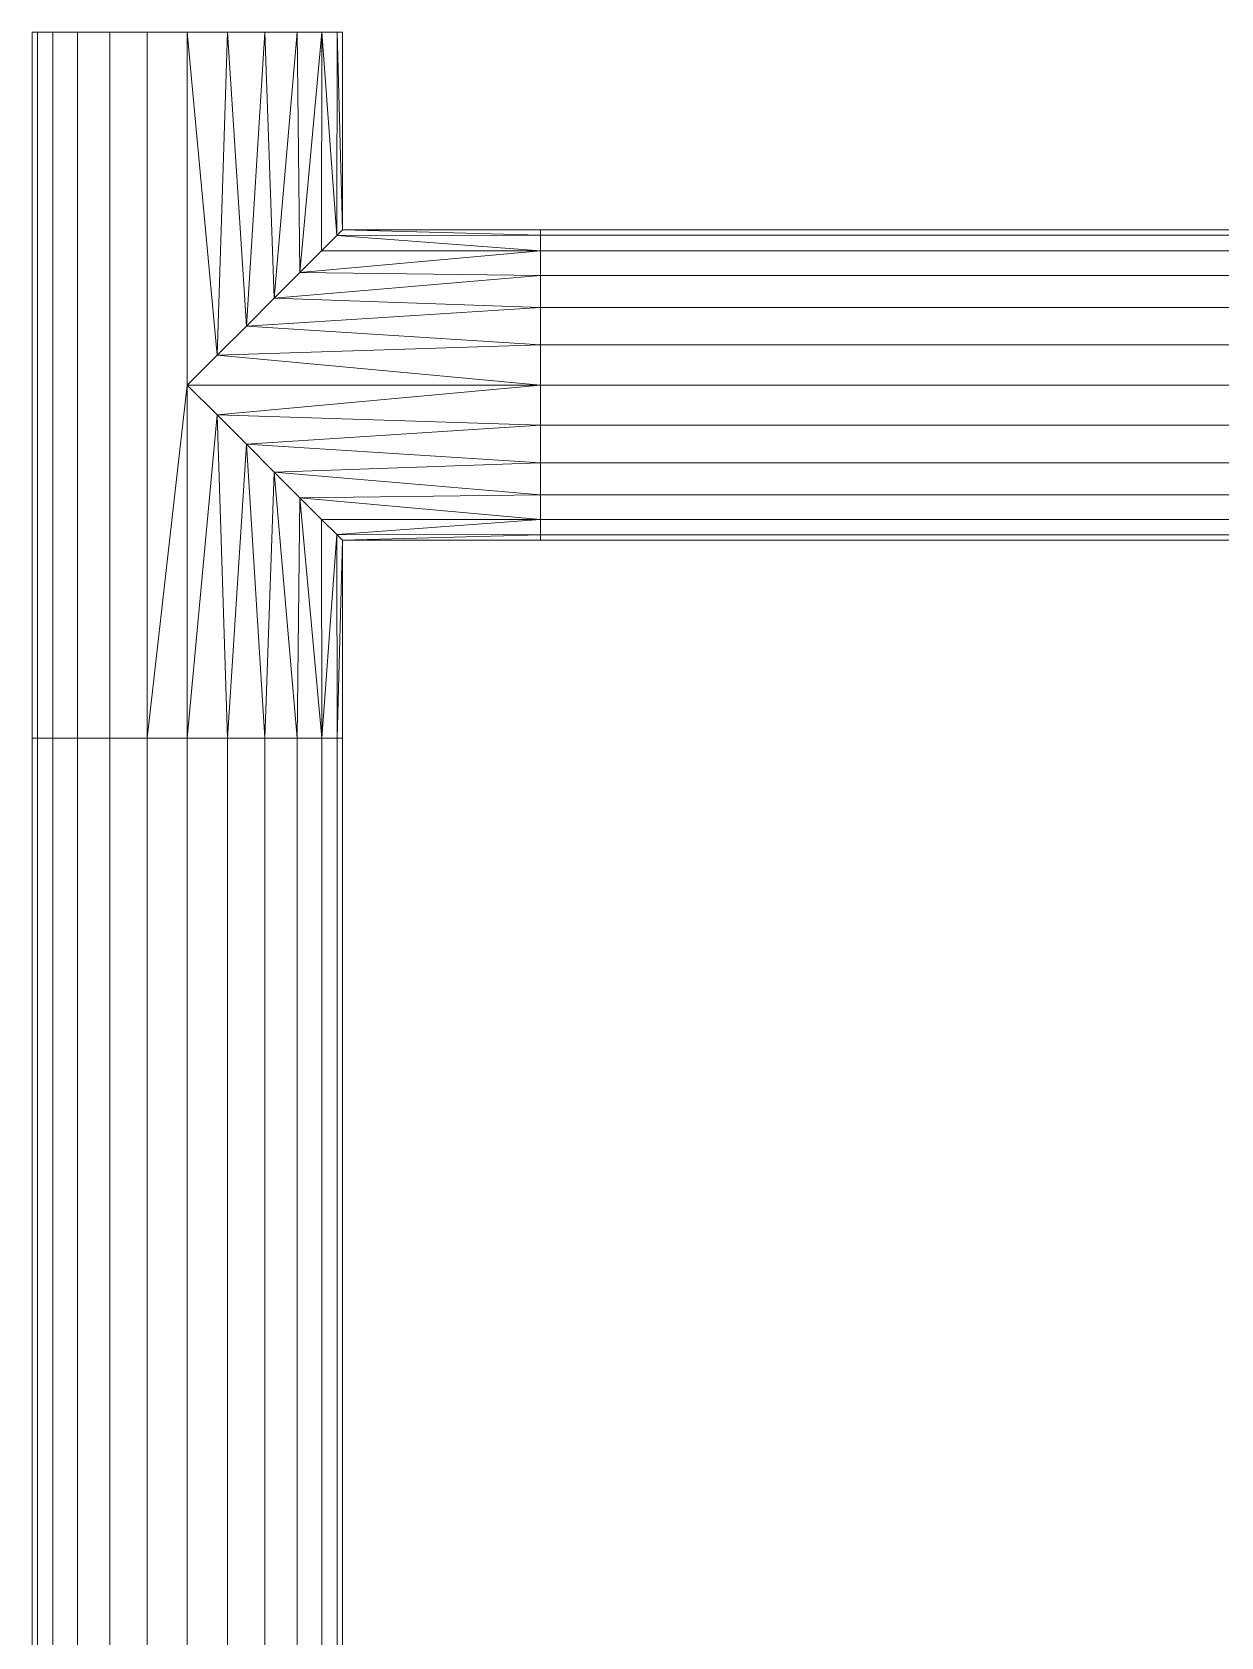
# Model space of a CAD drawing. Header units: inches. Extents: x -3326 to -59, y 8 to 1043.
# Drawn here: x -2001.16 to -1996.12, y 366.44 to 373.24 of the extents above; entities that cross this region are included whole.
import ezdxf

# ---------------------------------------------------------------- set-up
doc = ezdxf.new("R2010")
doc.units = ezdxf.units.IN
doc.header["$MEASUREMENT"] = 0
doc.layers.add('F-SPRN', color=10, linetype='Continuous', lineweight=9)
doc.layers.add('P-PIPE', color=10, linetype='Continuous', lineweight=9)

# ---------------------------------------------------------------- blocks, each defined once
blk = doc.blocks.new('Tee - Welded - Generic - Standard-1086689-05 - Fourth Level')
at = {"layer": 'P-PIPE'}
mesh = blk.add_polyface(dxfattribs=at)
corners = [(-1.4961, -0.6575), (-1.4961, -0.6351, 0.1702), (-1.4961, -0.5694, 0.3287), (-1.4961, -0.4649, 0.4649), (-1.4961, -0.3287, 0.5694), (-1.4961, -0.1702, 0.6351), (-1.4961, 0, 0.6575), (-1.4961, 0.1702, 0.6351), (-1.4961, 0.3287, 0.5694), (-1.4961, 0.4649, 0.4649), (-1.4961, 0.5694, 0.3287), (-1.4961, 0.6351, 0.1702), (-1.4961, 0.6575), (-1.4961, 0.6351, -0.1702), (-1.4961, 0.5694, -0.3287), (-1.4961, 0.4649, -0.4649), (-1.4961, 0.3287, -0.5694), (-1.4961, 0.1702, -0.6351), (-1.4961, 0, -0.6575), (-1.4961, -0.1702, -0.6351), (-1.4961, -0.3287, -0.5694), (-1.4961, -0.4649, -0.4649), (-1.4961, -0.5694, -0.3287), (-1.4961, -0.6351, -0.1702)]
mesh.append_faces([[corners[k] for k in face] for face in [(20, 17, 18, 19)]], dxfattribs={"vtx0": -1})
mesh.append_faces([[corners[k] for k in face] for face in [(23, 17, 20), (11, 23, 8, 10)]], dxfattribs={"vtx0": -1, "vtx1": -1, "vtx2": -1})
mesh.append_faces([[corners[k] for k in face] for face in [(17, 23, 11, 14)]], dxfattribs={"vtx0": -1, "vtx1": -1, "vtx2": -1, "vtx3": -1})
mesh.append_faces([[corners[k] for k in face] for face in [(16, 17, 14, 15), (9, 10, 8)]], dxfattribs={"vtx1": -1})
mesh.append_faces([[corners[k] for k in face] for face in [(7, 8, 3, 6)]], dxfattribs={"vtx1": -1, "vtx2": -1})
mesh.append_faces([[corners[k] for k in face] for face in [(23, 0, 3, 8)]], dxfattribs={"vtx1": -1, "vtx2": -1, "vtx3": -1})
mesh.append_faces([[corners[k] for k in face] for face in [(12, 13, 14, 11)]], dxfattribs={"vtx2": -1})
mesh.append_faces([[corners[k] for k in face] for face in [(20, 21, 22, 23), (0, 1, 2, 3), (3, 4, 5, 6)]], dxfattribs={"vtx3": -1})
mesh = blk.add_polyface(dxfattribs=at)
corners = [(-1.4961, 0.6575), (-1.4961, 0.6351, 0.1702), (-1.4961, 0.5694, 0.3287), (-1.4961, 0.4649, 0.4649), (-1.4961, 0.3287, 0.5694), (-1.4961, 0.1702, 0.6351), (-1.4961, 0, 0.6575), (-1.4961, -0.1702, 0.6351), (-1.4961, -0.3287, 0.5694), (-1.4961, -0.4649, 0.4649), (-1.4961, -0.5694, 0.3287), (-1.4961, -0.6351, 0.1702), (-1.4961, -0.6575), (-0.6575, -0.6575), (-0.6336, -0.6336, 0.1755), (-0.5691, -0.5691, 0.3293), (-0.4771, -0.4771, 0.4524), (-0.3685, -0.3685, 0.5445), (-0.2501, -0.2501, 0.608), (-0.1263, -0.1263, 0.6452), (0, 0, 0.6575), (0.1263, -0.1263, 0.6452), (0.2501, -0.2501, 0.608), (0.3685, -0.3685, 0.5445), (0.4771, -0.4771, 0.4524), (0.5691, -0.5691, 0.3293), (0.6336, -0.6336, 0.1755), (0.6575, -0.6575), (1.4961, -0.6575), (1.4961, -0.6351, 0.1702), (1.4961, -0.5694, 0.3287), (1.4961, -0.4649, 0.4649), (1.4961, -0.3287, 0.5694), (1.4961, -0.1702, 0.6351), (1.4961, 0, 0.6575), (1.4961, 0.1702, 0.6351), (1.4961, 0.3287, 0.5694), (1.4961, 0.4649, 0.4649), (1.4961, 0.5694, 0.3287), (1.4961, 0.6351, 0.1702), (1.4961, 0.6575)]
mesh.append_faces([[corners[k] for k in face] for face in [(13, 11, 12)]], dxfattribs={"vtx0": -1})
mesh.append_faces([[corners[k] for k in face] for face in [(27, 29, 26), (25, 30, 24), (11, 14, 10), (9, 17, 8), (16, 10, 15), (23, 32, 22), (21, 34, 20), (22, 33, 21), (33, 22, 32), (19, 7, 18), (7, 19, 6)]], dxfattribs={"vtx0": -1, "vtx1": -1})
mesh.append_faces([[corners[k] for k in face] for face in [(30, 25, 26), (24, 30, 31), (8, 17, 18), (21, 33, 34), (18, 7, 8), (20, 5, 6)]], dxfattribs={"vtx0": -1, "vtx2": -1})
mesh.append_faces([[corners[k] for k in face] for face in [(20, 34, 35, 5)]], dxfattribs={"vtx0": -1, "vtx2": -1, "vtx3": -1})
mesh.append_faces([[corners[k] for k in face] for face in [(28, 29, 27)]], dxfattribs={"vtx1": -1})
mesh.append_faces([[corners[k] for k in face] for face in [(29, 30, 26), (31, 32, 23), (23, 24, 31), (13, 14, 11), (14, 15, 10), (16, 17, 9), (9, 10, 16), (19, 20, 6)]], dxfattribs={"vtx1": -1, "vtx2": -1})
mesh.append_faces([[corners[k] for k in face] for face in [(38, 39, 1, 2), (36, 37, 3, 4), (37, 38, 2, 3), (35, 36, 4, 5)]], dxfattribs={"vtx1": -1, "vtx3": -1})
mesh.append_faces([[corners[k] for k in face] for face in [(39, 40, 0, 1)]], dxfattribs={"vtx3": -1})
mesh = blk.add_polyface(dxfattribs=at)
corners = [(-1.4961, -0.6575), (-1.4961, -0.6351, -0.1702), (-1.4961, -0.5694, -0.3287), (-1.4961, -0.4649, -0.4649), (-1.4961, -0.3287, -0.5694), (-1.4961, -0.1702, -0.6351), (-1.4961, 0, -0.6575), (-1.4961, 0.1702, -0.6351), (-1.4961, 0.3287, -0.5694), (-1.4961, 0.4649, -0.4649), (-1.4961, 0.5694, -0.3287), (-1.4961, 0.6351, -0.1702), (-1.4961, 0.6575), (1.4961, 0.6575), (1.4961, 0.6351, -0.1702), (1.4961, 0.5694, -0.3287), (1.4961, 0.4649, -0.4649), (1.4961, 0.3287, -0.5694), (1.4961, 0.1702, -0.6351), (1.4961, 0, -0.6575), (1.4961, -0.1702, -0.6351), (1.4961, -0.3287, -0.5694), (1.4961, -0.4649, -0.4649), (1.4961, -0.5694, -0.3287), (1.4961, -0.6351, -0.1702), (1.4961, -0.6575), (0.6575, -0.6575), (0.6336, -0.6336, -0.1755), (0.5691, -0.5691, -0.3293), (0.4771, -0.4771, -0.4524), (0.3685, -0.3685, -0.5445), (0.2501, -0.2501, -0.608), (0.1263, -0.1263, -0.6452), (0, 0, -0.6575), (-0.1263, -0.1263, -0.6452), (-0.2501, -0.2501, -0.608), (-0.3685, -0.3685, -0.5445), (-0.4771, -0.4771, -0.4524), (-0.5691, -0.5691, -0.3293), (-0.6336, -0.6336, -0.1755), (-0.6575, -0.6575)]
mesh.append_faces([[corners[k] for k in face] for face in [(1, 40, 0)]], dxfattribs={"vtx0": -1})
mesh.append_faces([[corners[k] for k in face] for face in [(33, 19, 32), (6, 34, 5), (32, 20, 31), (24, 27, 23), (27, 24, 26), (36, 4, 35), (3, 37, 2), (38, 2, 37), (21, 31, 20)]], dxfattribs={"vtx0": -1, "vtx1": -1})
mesh.append_faces([[corners[k] for k in face] for face in [(35, 4, 5), (6, 33, 34), (23, 28, 29), (29, 22, 23), (21, 30, 31), (23, 27, 28), (36, 3, 4), (3, 36, 37), (39, 1, 2)]], dxfattribs={"vtx0": -1, "vtx2": -1})
mesh.append_faces([[corners[k] for k in face] for face in [(13, 14, 11, 12)]], dxfattribs={"vtx1": -1})
mesh.append_faces([[corners[k] for k in face] for face in [(19, 20, 32), (34, 35, 5), (6, 7, 33), (21, 22, 30), (29, 30, 22), (39, 40, 1), (38, 39, 2)]], dxfattribs={"vtx1": -1, "vtx2": -1})
mesh.append_faces([[corners[k] for k in face] for face in [(18, 19, 33, 7)]], dxfattribs={"vtx1": -1, "vtx2": -1, "vtx3": -1})
mesh.append_faces([[corners[k] for k in face] for face in [(15, 16, 9, 10), (14, 15, 10, 11), (16, 17, 8, 9), (17, 18, 7, 8)]], dxfattribs={"vtx1": -1, "vtx3": -1})
mesh.append_faces([[corners[k] for k in face] for face in [(24, 25, 26)]], dxfattribs={"vtx2": -1})
mesh = blk.add_polyface(dxfattribs=at)
corners = [(1.4961, -0.6575), (1.4961, -0.6351, -0.1702), (1.4961, -0.5694, -0.3287), (1.4961, -0.4649, -0.4649), (1.4961, -0.3287, -0.5694), (1.4961, -0.1702, -0.6351), (1.4961, 0, -0.6575), (1.4961, 0.1702, -0.6351), (1.4961, 0.3287, -0.5694), (1.4961, 0.4649, -0.4649), (1.4961, 0.5694, -0.3287), (1.4961, 0.6351, -0.1702), (1.4961, 0.6575), (1.4961, 0.6351, 0.1702), (1.4961, 0.5694, 0.3287), (1.4961, 0.4649, 0.4649), (1.4961, 0.3287, 0.5694), (1.4961, 0.1702, 0.6351), (1.4961, 0, 0.6575), (1.4961, -0.1702, 0.6351), (1.4961, -0.3287, 0.5694), (1.4961, -0.4649, 0.4649), (1.4961, -0.5694, 0.3287), (1.4961, -0.6351, 0.1702)]
mesh.append_faces([[corners[k] for k in face] for face in [(7, 5, 6), (10, 8, 9), (4, 2, 3), (16, 14, 15), (23, 21, 22)]], dxfattribs={"vtx0": -1})
mesh.append_faces([[corners[k] for k in face] for face in [(1, 5, 0)]], dxfattribs={"vtx0": -1, "vtx1": -1})
mesh.append_faces([[corners[k] for k in face] for face in [(5, 10, 11, 0), (23, 12, 13, 21)]], dxfattribs={"vtx0": -1, "vtx2": -1, "vtx3": -1})
mesh.append_faces([[corners[k] for k in face] for face in [(21, 16, 17, 18)]], dxfattribs={"vtx0": -1, "vtx3": -1})
mesh.append_faces([[corners[k] for k in face] for face in [(7, 8, 10, 5), (13, 14, 16, 21)]], dxfattribs={"vtx1": -1, "vtx2": -1, "vtx3": -1})
mesh.append_faces([[corners[k] for k in face] for face in [(4, 5, 1, 2), (23, 0, 11, 12)]], dxfattribs={"vtx1": -1, "vtx3": -1})
mesh.append_faces([[corners[k] for k in face] for face in [(19, 20, 21, 18)]], dxfattribs={"vtx2": -1})
mesh = blk.add_polyface(dxfattribs=at)
corners = [(-0.6575, -1.4961), (-0.6351, -1.4961, 0.1702), (-0.5694, -1.4961, 0.3287), (-0.4649, -1.4961, 0.4649), (-0.3287, -1.4961, 0.5694), (-0.1702, -1.4961, 0.6351), (0, -1.4961, 0.6575), (0.1702, -1.4961, 0.6351), (0.3287, -1.4961, 0.5694), (0.4649, -1.4961, 0.4649), (0.5694, -1.4961, 0.3287), (0.6351, -1.4961, 0.1702), (0.6575, -1.4961), (0.6575, -0.6575), (0.6336, -0.6336, 0.1755), (0.5691, -0.5691, 0.3293), (0.4771, -0.4771, 0.4524), (0.3685, -0.3685, 0.5445), (0.2501, -0.2501, 0.608), (0.1263, -0.1263, 0.6452), (0, 0, 0.6575), (-0.1263, -0.1263, 0.6452), (-0.2501, -0.2501, 0.608), (-0.3685, -0.3685, 0.5445), (-0.4771, -0.4771, 0.4524), (-0.5691, -0.5691, 0.3293), (-0.6336, -0.6336, 0.1755), (-0.6575, -0.6575)]
mesh.append_faces([[corners[k] for k in face] for face in [(13, 11, 12)]], dxfattribs={"vtx0": -1})
mesh.append_faces([[corners[k] for k in face] for face in [(22, 5, 21), (24, 3, 23), (8, 18, 7), (17, 9, 16)]], dxfattribs={"vtx0": -1, "vtx1": -1})
mesh.append_faces([[corners[k] for k in face] for face in [(24, 2, 3), (26, 1, 2), (22, 4, 5), (6, 20, 21), (21, 5, 6), (19, 6, 7), (16, 9, 10), (17, 8, 9), (6, 19, 20)]], dxfattribs={"vtx0": -1, "vtx2": -1})
mesh.append_faces([[corners[k] for k in face] for face in [(26, 27, 1), (3, 4, 23), (25, 26, 2), (24, 25, 2), (22, 23, 4), (10, 11, 14), (18, 19, 7), (17, 18, 8), (13, 14, 11), (15, 16, 10), (14, 15, 10)]], dxfattribs={"vtx1": -1, "vtx2": -1})
mesh.append_faces([[corners[k] for k in face] for face in [(27, 0, 1)]], dxfattribs={"vtx2": -1})
mesh = blk.add_polyface(dxfattribs=at)
corners = [(0.6575, -1.4961), (0.6351, -1.4961, -0.1702), (0.5694, -1.4961, -0.3287), (0.4649, -1.4961, -0.4649), (0.3287, -1.4961, -0.5694), (0.1702, -1.4961, -0.6351), (0, -1.4961, -0.6575), (-0.1702, -1.4961, -0.6351), (-0.3287, -1.4961, -0.5694), (-0.4649, -1.4961, -0.4649), (-0.5694, -1.4961, -0.3287), (-0.6351, -1.4961, -0.1702), (-0.6575, -1.4961), (-0.6575, -0.6575), (-0.6336, -0.6336, -0.1755), (-0.5691, -0.5691, -0.3293), (-0.4771, -0.4771, -0.4524), (-0.3685, -0.3685, -0.5445), (-0.2501, -0.2501, -0.608), (-0.1263, -0.1263, -0.6452), (0, 0, -0.6575), (0.1263, -0.1263, -0.6452), (0.2501, -0.2501, -0.608), (0.3685, -0.3685, -0.5445), (0.4771, -0.4771, -0.4524), (0.5691, -0.5691, -0.3293), (0.6336, -0.6336, -0.1755), (0.6575, -0.6575)]
mesh.append_faces([[corners[k] for k in face] for face in [(13, 11, 12)]], dxfattribs={"vtx0": -1})
mesh.append_faces([[corners[k] for k in face] for face in [(22, 5, 21), (24, 3, 23), (8, 18, 7), (17, 9, 16)]], dxfattribs={"vtx0": -1, "vtx1": -1})
mesh.append_faces([[corners[k] for k in face] for face in [(24, 2, 3), (26, 1, 2), (22, 4, 5), (6, 20, 21), (21, 5, 6), (19, 6, 7), (16, 9, 10), (17, 8, 9), (6, 19, 20)]], dxfattribs={"vtx0": -1, "vtx2": -1})
mesh.append_faces([[corners[k] for k in face] for face in [(0, 1, 27)]], dxfattribs={"vtx1": -1})
mesh.append_faces([[corners[k] for k in face] for face in [(26, 27, 1), (3, 4, 23), (25, 26, 2), (24, 25, 2), (22, 23, 4), (10, 11, 14), (18, 19, 7), (17, 18, 8), (13, 14, 11), (15, 16, 10), (14, 15, 10)]], dxfattribs={"vtx1": -1, "vtx2": -1})
mesh = blk.add_polyface(dxfattribs=at)
corners = [(-0.6575, -1.4961), (-0.6351, -1.4961, -0.1702), (-0.5694, -1.4961, -0.3287), (-0.4649, -1.4961, -0.4649), (-0.3287, -1.4961, -0.5694), (-0.1702, -1.4961, -0.6351), (0, -1.4961, -0.6575), (0.1702, -1.4961, -0.6351), (0.3287, -1.4961, -0.5694), (0.4649, -1.4961, -0.4649), (0.5694, -1.4961, -0.3287), (0.6351, -1.4961, -0.1702), (0.6575, -1.4961), (0.6351, -1.4961, 0.1702), (0.5694, -1.4961, 0.3287), (0.4649, -1.4961, 0.4649), (0.3287, -1.4961, 0.5694), (0.1702, -1.4961, 0.6351), (0, -1.4961, 0.6575), (-0.1702, -1.4961, 0.6351), (-0.3287, -1.4961, 0.5694), (-0.4649, -1.4961, 0.4649), (-0.5694, -1.4961, 0.3287), (-0.6351, -1.4961, 0.1702)]
mesh.append_faces([[corners[k] for k in face] for face in [(16, 14, 15), (13, 11, 12)]], dxfattribs={"vtx0": -1})
mesh.append_faces([[corners[k] for k in face] for face in [(0, 3, 11, 13)]], dxfattribs={"vtx0": -1, "vtx1": -1, "vtx2": -1, "vtx3": -1})
mesh.append_faces([[corners[k] for k in face] for face in [(16, 0, 13, 14), (21, 0, 16, 17)]], dxfattribs={"vtx0": -1, "vtx1": -1, "vtx3": -1})
mesh.append_faces([[corners[k] for k in face] for face in [(5, 8, 9, 11)]], dxfattribs={"vtx0": -1, "vtx2": -1, "vtx3": -1})
mesh.append_faces([[corners[k] for k in face] for face in [(17, 18, 21)]], dxfattribs={"vtx1": -1, "vtx2": -1})
mesh.append_faces([[corners[k] for k in face] for face in [(6, 7, 8, 5), (9, 10, 11), (22, 23, 0, 21), (19, 20, 21, 18)]], dxfattribs={"vtx2": -1})
mesh.append_faces([[corners[k] for k in face] for face in [(3, 4, 5, 11)]], dxfattribs={"vtx2": -1, "vtx3": -1})
mesh.append_faces([[corners[k] for k in face] for face in [(0, 1, 2, 3)]], dxfattribs={"vtx3": -1})

msp = doc.modelspace()

# ---------------------------------------------------------------- linework, layer by layer
at = {"layer": 'F-SPRN', "color": 1}
for p, q in [((-2000.5027, 370.2467, 964), (-2000.5027, 373.2389, 964)), ((-1999.0066, 371.7428, 964), (-2000.5027, 371.7428, 964)), ((-1999.0066, 371.7428, 964), (-1994.33, 371.7428, 964)), ((-1999.0066, 371.7428, 964), (-1994.33, 371.7428, 964)), ((-2000.5027, 370.2467, 964), (-2000.5027, 322.0728, 964)), ((-2000.5027, 370.2467, 964), (-2000.5027, 322.0728, 964))]:
    msp.add_line(p, q, dxfattribs=at)

# ---------------------------------------------------------------- block references
at = {"layer": 'F-SPRN', "color": 1, "rotation": 90}
msp.add_blockref('Tee - Welded - Generic - Standard-1086689-05 - Fourth Level', (-2000.5027, 371.7428, 964), dxfattribs=at)

# ---------------------------------------------------------------- meshes
at = {"layer": 'F-SPRN', "color": 1}
mesh = msp.add_polyface(dxfattribs=at)
corners = [(-1999.0065, 371.0853, 964), (-1999.0065, 371.1077, 964.1701), (-1999.0065, 371.1734, 964.3287), (-1999.0065, 371.2779, 964.4649), (-1999.0065, 371.4141, 964.5694), (-1999.0065, 371.5726, 964.6351), (-1999.0065, 371.7428, 964.6575), (-1999.0065, 371.913, 964.6351), (-1999.0065, 372.0715, 964.5694), (-1999.0065, 372.2077, 964.4649), (-1999.0065, 372.3122, 964.3287), (-1999.0065, 372.3779, 964.1701), (-1999.0065, 372.4003, 964), (-1999.0065, 372.3779, 963.8298), (-1999.0065, 372.3122, 963.6713), (-1999.0065, 372.2077, 963.535), (-1999.0065, 372.0715, 963.4306), (-1999.0065, 371.913, 963.3649), (-1999.0065, 371.7428, 963.3425), (-1999.0065, 371.5726, 963.3649), (-1999.0065, 371.4141, 963.4306), (-1999.0065, 371.2779, 963.535), (-1999.0065, 371.1734, 963.6713), (-1999.0065, 371.1077, 963.8298)]
mesh.append_faces([[corners[k] for k in face] for face in [(7, 4, 5, 6)]], dxfattribs={"vtx0": -1, "color": 1})
mesh.append_faces([[corners[k] for k in face] for face in [(17, 20, 16)]], dxfattribs={"vtx0": -1, "vtx1": -1, "color": 1})
mesh.append_faces([[corners[k] for k in face] for face in [(3, 15, 21, 2), (15, 3, 10, 14)]], dxfattribs={"vtx0": -1, "vtx1": -1, "vtx2": -1, "color": 1})
mesh.append_faces([[corners[k] for k in face] for face in [(16, 20, 21, 15), (8, 3, 4, 7)]], dxfattribs={"vtx0": -1, "vtx2": -1, "color": 1})
mesh.append_faces([[corners[k] for k in face] for face in [(2, 21, 22, 0)]], dxfattribs={"vtx0": -1, "vtx2": -1, "vtx3": -1, "color": 1})
mesh.append_faces([[corners[k] for k in face] for face in [(19, 20, 17, 18), (1, 2, 0)]], dxfattribs={"vtx1": -1, "color": 1})
mesh.append_faces([[corners[k] for k in face] for face in [(22, 23, 0), (10, 11, 12)]], dxfattribs={"vtx2": -1, "color": 1})
mesh.append_faces([[corners[k] for k in face] for face in [(12, 13, 14, 10), (8, 9, 10, 3)]], dxfattribs={"vtx2": -1, "vtx3": -1, "color": 1})
mesh = msp.add_polyface(dxfattribs=at)
corners = [(-1999.0065, 372.4003, 964), (-1999.0065, 372.3779, 964.1701), (-1999.0065, 372.3122, 964.3287), (-1999.0065, 372.2077, 964.4649), (-1999.0065, 372.0715, 964.5694), (-1999.0065, 371.913, 964.6351), (-1999.0065, 371.7428, 964.6575), (-1994.33, 371.7428, 964.6575), (-1994.33, 371.913, 964.6351), (-1994.33, 372.0715, 964.5694), (-1994.33, 372.2077, 964.4649), (-1994.33, 372.3122, 964.3287), (-1994.33, 372.3779, 964.1701), (-1994.33, 372.4003, 964)]
mesh.append_faces([[corners[k] for k in face] for face in [(7, 8, 5, 6)]], dxfattribs={"vtx1": -1, "color": 1})
mesh.append_faces([[corners[k] for k in face] for face in [(8, 9, 4, 5), (3, 4, 9, 10), (11, 12, 1, 2), (2, 3, 10, 11)]], dxfattribs={"vtx1": -1, "vtx3": -1, "color": 1})
mesh.append_faces([[corners[k] for k in face] for face in [(12, 13, 0, 1)]], dxfattribs={"vtx3": -1, "color": 1})
mesh = msp.add_polyface(dxfattribs=at)
corners = [(-1999.0065, 371.7428, 963.3425), (-1999.0065, 371.913, 963.3649), (-1999.0065, 372.0715, 963.4306), (-1999.0065, 372.2077, 963.535), (-1999.0065, 372.3122, 963.6713), (-1999.0065, 372.3779, 963.8298), (-1999.0065, 372.4003, 964), (-1994.33, 372.4003, 964), (-1994.33, 372.3779, 963.8298), (-1994.33, 372.3122, 963.6713), (-1994.33, 372.2077, 963.535), (-1994.33, 372.0715, 963.4306), (-1994.33, 371.913, 963.3649), (-1994.33, 371.7428, 963.3425)]
mesh.append_faces([[corners[k] for k in face] for face in [(7, 8, 5, 6)]], dxfattribs={"vtx1": -1, "color": 1})
mesh.append_faces([[corners[k] for k in face] for face in [(8, 9, 4, 5), (3, 4, 9, 10), (11, 12, 1, 2), (2, 3, 10, 11)]], dxfattribs={"vtx1": -1, "vtx3": -1, "color": 1})
mesh.append_faces([[corners[k] for k in face] for face in [(12, 13, 0, 1)]], dxfattribs={"vtx3": -1, "color": 1})
mesh = msp.add_polyface(dxfattribs=at)
corners = [(-1999.0065, 371.7428, 964.6575), (-1999.0065, 371.5726, 964.6351), (-1999.0065, 371.4141, 964.5694), (-1999.0065, 371.2779, 964.4649), (-1999.0065, 371.1734, 964.3287), (-1999.0065, 371.1077, 964.1701), (-1999.0065, 371.0853, 964), (-1994.33, 371.0853, 964), (-1994.33, 371.1077, 964.1701), (-1994.33, 371.1734, 964.3287), (-1994.33, 371.2779, 964.4649), (-1994.33, 371.4141, 964.5694), (-1994.33, 371.5726, 964.6351), (-1994.33, 371.7428, 964.6575)]
mesh.append_faces([[corners[k] for k in face] for face in [(7, 8, 5, 6)]], dxfattribs={"vtx1": -1, "color": 1})
mesh.append_faces([[corners[k] for k in face] for face in [(8, 9, 4, 5), (3, 4, 9, 10), (11, 12, 1, 2), (2, 3, 10, 11)]], dxfattribs={"vtx1": -1, "vtx3": -1, "color": 1})
mesh.append_faces([[corners[k] for k in face] for face in [(12, 13, 0, 1)]], dxfattribs={"vtx3": -1, "color": 1})
mesh = msp.add_polyface(dxfattribs=at)
corners = [(-1999.0065, 371.0853, 964), (-1999.0065, 371.1077, 963.8298), (-1999.0065, 371.1734, 963.6713), (-1999.0065, 371.2779, 963.535), (-1999.0065, 371.4141, 963.4306), (-1999.0065, 371.5726, 963.3649), (-1999.0065, 371.7428, 963.3425), (-1994.33, 371.7428, 963.3425), (-1994.33, 371.5726, 963.3649), (-1994.33, 371.4141, 963.4306), (-1994.33, 371.2779, 963.535), (-1994.33, 371.1734, 963.6713), (-1994.33, 371.1077, 963.8298), (-1994.33, 371.0853, 964)]
mesh.append_faces([[corners[k] for k in face] for face in [(7, 8, 5, 6)]], dxfattribs={"vtx1": -1, "color": 1})
mesh.append_faces([[corners[k] for k in face] for face in [(8, 9, 4, 5), (3, 4, 9, 10), (11, 12, 1, 2), (2, 3, 10, 11)]], dxfattribs={"vtx1": -1, "vtx3": -1, "color": 1})
mesh.append_faces([[corners[k] for k in face] for face in [(12, 13, 0, 1)]], dxfattribs={"vtx3": -1, "color": 1})
mesh = msp.add_polyface(dxfattribs=at)
corners = [(-2001.1602, 370.2467, 964), (-2001.1377, 370.2467, 964.1701), (-2001.0721, 370.2467, 964.3287), (-2000.9676, 370.2467, 964.4649), (-2000.8314, 370.2467, 964.5694), (-2000.6728, 370.2467, 964.6351), (-2000.5027, 370.2467, 964.6575), (-2000.3326, 370.2467, 964.6351), (-2000.174, 370.2467, 964.5694), (-2000.0378, 370.2467, 964.4649), (-1999.9332, 370.2467, 964.3287), (-1999.8675, 370.2467, 964.1701), (-1999.8452, 370.2467, 964), (-1999.8675, 370.2467, 963.8298), (-1999.9332, 370.2467, 963.6713), (-2000.0378, 370.2467, 963.535), (-2000.174, 370.2467, 963.4306), (-2000.3326, 370.2467, 963.3649), (-2000.5027, 370.2467, 963.3425), (-2000.6728, 370.2467, 963.3649), (-2000.8314, 370.2467, 963.4306), (-2000.9676, 370.2467, 963.535), (-2001.0721, 370.2467, 963.6713), (-2001.1377, 370.2467, 963.8298)]
mesh.append_faces([[corners[k] for k in face] for face in [(19, 17, 18)]], dxfattribs={"vtx0": -1, "color": 1})
mesh.append_faces([[corners[k] for k in face] for face in [(3, 11, 1, 2), (1, 11, 23, 0), (21, 17, 19, 20)]], dxfattribs={"vtx0": -1, "vtx1": -1, "color": 1})
mesh.append_faces([[corners[k] for k in face] for face in [(7, 11, 3)]], dxfattribs={"vtx0": -1, "vtx1": -1, "vtx2": -1, "color": 1})
mesh.append_faces([[corners[k] for k in face] for face in [(10, 11, 9)]], dxfattribs={"vtx1": -1, "color": 1})
mesh.append_faces([[corners[k] for k in face] for face in [(5, 6, 7)]], dxfattribs={"vtx2": -1, "color": 1})
mesh.append_faces([[corners[k] for k in face] for face in [(3, 4, 5, 7), (7, 8, 9, 11), (21, 22, 23, 13), (13, 14, 15, 21), (11, 12, 13, 23), (15, 16, 17, 21)]], dxfattribs={"vtx2": -1, "vtx3": -1, "color": 1})
mesh = msp.add_polyface(dxfattribs=at)
corners = [(-2000.5027, 370.2467, 964.6575), (-2000.6728, 370.2467, 964.6351), (-2000.8314, 370.2467, 964.5694), (-2000.9676, 370.2467, 964.4649), (-2001.0721, 370.2467, 964.3287), (-2001.1377, 370.2467, 964.1701), (-2001.1602, 370.2467, 964), (-2001.1602, 322.0728, 964), (-2001.1377, 322.0728, 964.1701), (-2001.0721, 322.0728, 964.3287), (-2000.9676, 322.0728, 964.4649), (-2000.8314, 322.0728, 964.5694), (-2000.6728, 322.0728, 964.6351), (-2000.5027, 322.0728, 964.6575)]
mesh.append_faces([[corners[k] for k in face] for face in [(8, 9, 4, 5), (3, 4, 9, 10), (11, 12, 1, 2), (2, 3, 10, 11)]], dxfattribs={"vtx1": -1, "vtx3": -1, "color": 1})
mesh.append_faces([[corners[k] for k in face] for face in [(6, 7, 8, 5)]], dxfattribs={"vtx2": -1, "color": 1})
mesh.append_faces([[corners[k] for k in face] for face in [(12, 13, 0, 1)]], dxfattribs={"vtx3": -1, "color": 1})
mesh = msp.add_polyface(dxfattribs=at)
corners = [(-2001.1602, 370.2467, 964), (-2001.1377, 370.2467, 963.8298), (-2001.0721, 370.2467, 963.6713), (-2000.9676, 370.2467, 963.535), (-2000.8314, 370.2467, 963.4306), (-2000.6728, 370.2467, 963.3649), (-2000.5027, 370.2467, 963.3425), (-2000.5027, 322.0728, 963.3425), (-2000.6728, 322.0728, 963.3649), (-2000.8314, 322.0728, 963.4306), (-2000.9676, 322.0728, 963.535), (-2001.0721, 322.0728, 963.6713), (-2001.1377, 322.0728, 963.8298), (-2001.1602, 322.0728, 964)]
mesh.append_faces([[corners[k] for k in face] for face in [(7, 8, 5, 6)]], dxfattribs={"vtx1": -1, "color": 1})
mesh.append_faces([[corners[k] for k in face] for face in [(8, 9, 4, 5), (3, 4, 9, 10), (11, 12, 1, 2), (2, 3, 10, 11)]], dxfattribs={"vtx1": -1, "vtx3": -1, "color": 1})
mesh.append_faces([[corners[k] for k in face] for face in [(12, 13, 0, 1)]], dxfattribs={"vtx3": -1, "color": 1})
mesh = msp.add_polyface(dxfattribs=at)
corners = [(-1999.8452, 370.2467, 964), (-1999.8675, 370.2467, 964.1701), (-1999.9332, 370.2467, 964.3287), (-2000.0378, 370.2467, 964.4649), (-2000.174, 370.2467, 964.5694), (-2000.3326, 370.2467, 964.6351), (-2000.5027, 370.2467, 964.6575), (-2000.5027, 322.0728, 964.6575), (-2000.3326, 322.0728, 964.6351), (-2000.174, 322.0728, 964.5694), (-2000.0378, 322.0728, 964.4649), (-1999.9332, 322.0728, 964.3287), (-1999.8675, 322.0728, 964.1701), (-1999.8452, 322.0728, 964)]
mesh.append_faces([[corners[k] for k in face] for face in [(7, 8, 5, 6)]], dxfattribs={"vtx1": -1, "color": 1})
mesh.append_faces([[corners[k] for k in face] for face in [(8, 9, 4, 5), (3, 4, 9, 10), (11, 12, 1, 2), (2, 3, 10, 11)]], dxfattribs={"vtx1": -1, "vtx3": -1, "color": 1})
mesh.append_faces([[corners[k] for k in face] for face in [(12, 13, 0, 1)]], dxfattribs={"vtx3": -1, "color": 1})
mesh = msp.add_polyface(dxfattribs=at)
corners = [(-2000.5027, 370.2467, 963.3425), (-2000.3326, 370.2467, 963.3649), (-2000.174, 370.2467, 963.4306), (-2000.0378, 370.2467, 963.535), (-1999.9332, 370.2467, 963.6713), (-1999.8675, 370.2467, 963.8298), (-1999.8452, 370.2467, 964), (-1999.8452, 322.0728, 964), (-1999.8675, 322.0728, 963.8298), (-1999.9332, 322.0728, 963.6713), (-2000.0378, 322.0728, 963.535), (-2000.174, 322.0728, 963.4306), (-2000.3326, 322.0728, 963.3649), (-2000.5027, 322.0728, 963.3425)]
mesh.append_faces([[corners[k] for k in face] for face in [(7, 8, 5, 6)]], dxfattribs={"vtx1": -1, "color": 1})
mesh.append_faces([[corners[k] for k in face] for face in [(8, 9, 4, 5), (3, 4, 9, 10), (11, 12, 1, 2), (2, 3, 10, 11)]], dxfattribs={"vtx1": -1, "vtx3": -1, "color": 1})
mesh.append_faces([[corners[k] for k in face] for face in [(12, 13, 0, 1)]], dxfattribs={"vtx3": -1, "color": 1})

doc.saveas('drawing.dxf')
